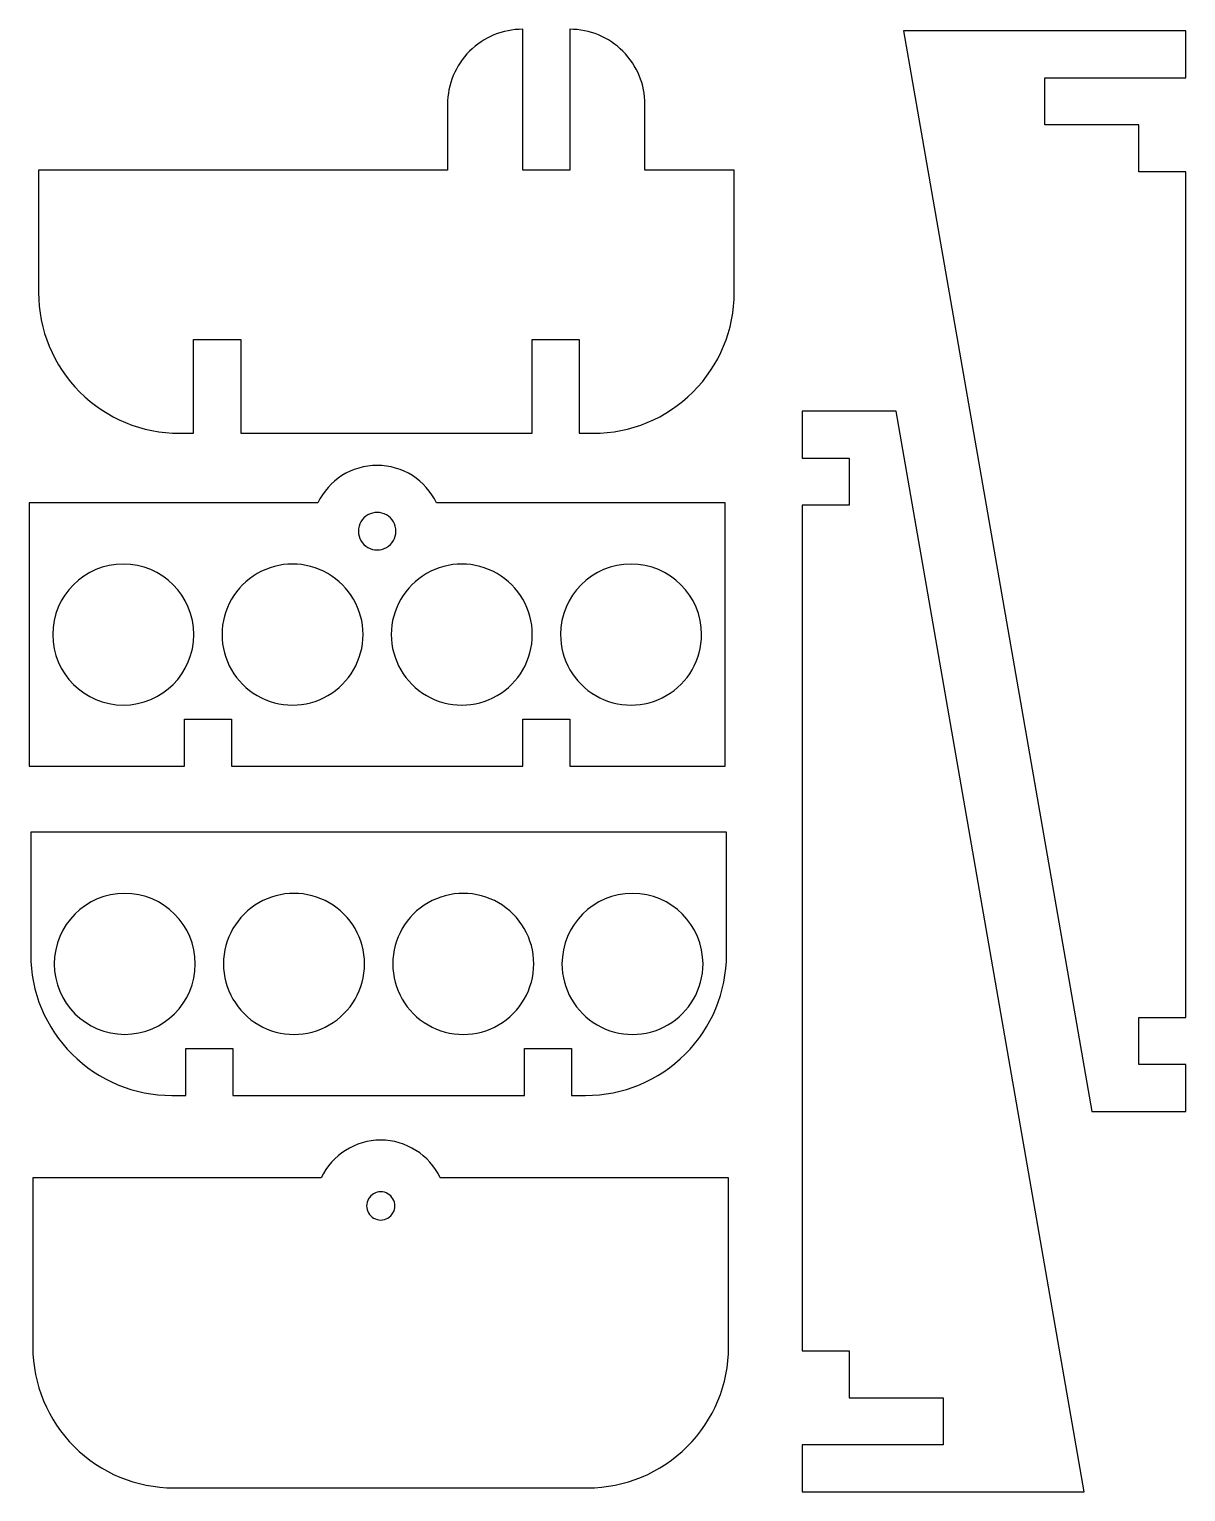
# Model space of a CAD drawing. Extents: x 2 to 125, y 3 to 159.
import ezdxf

# ---------------------------------------------------------------- set-up
doc = ezdxf.new("R2010")
doc.units = 0
doc.layers.add('Calque_1', color=7, linetype='CONTINUOUS')

msp = doc.modelspace()

# ---------------------------------------------------------------- linework, layer by layer
at = {"layer": 'Calque_1', "color": 7}
for p, q in [((54.8577, 143.609266), (54.8577, 158.609266)), ((59.8577, 158.609266), (59.8577, 143.609266)), ((125.368222, 158.447181), (95.368222, 158.447181)), ((95.368222, 158.447181), (115.368222, 43.447181)), ((125.368222, 153.447181), (125.368222, 158.447181)), ((110.368222, 148.447181), (110.368222, 153.447181)), ((110.368222, 153.447181), (125.368222, 153.447181)), ((46.8577, 150.609266), (46.8577, 143.609266)), ((67.8577, 143.609266), (67.8577, 150.609266)), ((120.368222, 148.447181), (110.368222, 148.447181)), ((120.368222, 143.447181), (120.368222, 148.447181)), ((3.3577, 143.609266), (3.3577, 130.609266)), ((46.8577, 143.609266), (3.3577, 143.609266)), ((59.8577, 143.609266), (54.8577, 143.609266)), ((77.3577, 143.609266), (67.8577, 143.609266)), ((77.3577, 130.609266), (77.3577, 143.609266)), ((125.368222, 143.447181), (120.368222, 143.447181)), ((125.368222, 53.447181), (125.368222, 143.447181)), ((19.8577, 115.609266), (19.8577, 125.609266)), ((19.8577, 125.609266), (24.8577, 125.609266)), ((24.8577, 125.609266), (24.8577, 115.609266)), ((55.8577, 115.609266), (55.8577, 125.609266)), ((55.8577, 125.609266), (60.8577, 125.609266)), ((60.8577, 125.609266), (60.8577, 115.609266)), ((94.580199, 117.976188), (84.580199, 117.976188)), ((84.580199, 117.976188), (84.580199, 112.976188)), ((114.580198, 2.976189), (94.580199, 117.976188)), ((18.3577, 115.609266), (19.8577, 115.609266)), ((24.8577, 115.609266), (55.8577, 115.609266)), ((60.8577, 115.609266), (62.3577, 115.609266)), ((84.580199, 112.976188), (89.580199, 112.976188)), ((89.580199, 112.976188), (89.580199, 107.976188)), ((33.049815, 108.19537), (2.374375, 108.19537)), ((2.374375, 108.19537), (2.374375, 80.19537)), ((76.374375, 108.19537), (45.69893, 108.19537)), ((76.374375, 80.19537), (76.374375, 108.19537)), ((89.580199, 107.976188), (84.580199, 107.976188)), ((84.580199, 107.976188), (84.580199, 17.976189)), ((41.374375, 105.19537), (41.374375, 105.19537)), ((19.874375, 94.19537), (19.874375, 94.19537)), ((37.874375, 94.19537), (37.874375, 94.19537)), ((55.874375, 94.19537), (55.874375, 94.19537)), ((73.874375, 94.19537), (73.874375, 94.19537)), ((18.874375, 80.19537), (18.874375, 85.19537)), ((18.874375, 85.19537), (23.874375, 85.19537)), ((23.874375, 85.19537), (23.874375, 80.19537)), ((54.874375, 80.19537), (54.874375, 85.19537)), ((54.874375, 85.19537), (59.874375, 85.19537)), ((59.874375, 85.19537), (59.874375, 80.19537)), ((2.374375, 80.19537), (18.874375, 80.19537)), ((23.874375, 80.19537), (54.874375, 80.19537)), ((59.874375, 80.19537), (76.374375, 80.19537)), ((2.530937, 73.14962), (2.530937, 60.14962)), ((76.530937, 73.14962), (2.530937, 73.14962)), ((76.530937, 60.14962), (76.530937, 73.14962)), ((20.030937, 59.14962), (20.030937, 59.14962)), ((38.030937, 59.14962), (38.030937, 59.14962)), ((56.030937, 59.14962), (56.030937, 59.14962)), ((74.030937, 59.14962), (74.030937, 59.14962)), ((120.368222, 48.447181), (120.368222, 53.447181)), ((120.368222, 53.447181), (125.368222, 53.447181)), ((19.030937, 45.14962), (19.030937, 50.14962)), ((19.030937, 50.14962), (24.030937, 50.14962)), ((24.030937, 50.14962), (24.030937, 45.14962)), ((55.030937, 45.14962), (55.030937, 50.14962)), ((55.030937, 50.14962), (60.030937, 50.14962)), ((60.030937, 50.14962), (60.030937, 45.14962)), ((125.368222, 48.447181), (120.368222, 48.447181)), ((125.368222, 43.447181), (125.368222, 48.447181)), ((17.530937, 45.14962), (19.030937, 45.14962)), ((24.030937, 45.14962), (55.030937, 45.14962)), ((115.368222, 43.447181), (125.368222, 43.447181)), ((33.427796, 36.39063), (2.752351, 36.39063)), ((76.752351, 36.39063), (46.076906, 36.39063)), ((76.752351, 18.39063), (76.752351, 36.39063)), ((41.252351, 33.39063), (41.252351, 33.39063)), ((84.580199, 17.976189), (89.580199, 17.976189)), ((89.580199, 17.976189), (89.580199, 12.976189)), ((89.580199, 12.976189), (99.580198, 12.976189)), ((99.580198, 12.976189), (99.580198, 7.976189)), ((99.580198, 7.976189), (84.580199, 7.976189)), ((84.580199, 7.976189), (84.580199, 2.976189)), ((17.752351, 3.39063), (61.752351, 3.39063)), ((84.580199, 2.976189), (114.580198, 2.976189))]:
    msp.add_line(p, q, dxfattribs=at)
for points in [[(54.8577, 158.609266), (52.735968, 158.609266), (50.701137, 157.766411), (49.200846, 156.26612)], [(65.514554, 156.26612), (64.014263, 157.766411), (61.979432, 158.609266), (59.8577, 158.609266)], [(49.200846, 156.26612), (47.700555, 154.765829), (46.8577, 152.730998), (46.8577, 150.609266)], [(67.8577, 150.609266), (67.8577, 152.730998), (67.014845, 154.765829), (65.514554, 156.26612)], [(3.3577, 130.609266), (3.3577, 126.631019), (4.938053, 122.81571), (7.751098, 120.002664)], [(72.964302, 120.002664), (75.777347, 122.81571), (77.3577, 126.631019), (77.3577, 130.609266)], [(7.751098, 120.002664), (10.564144, 117.189619), (14.379453, 115.609266), (18.3577, 115.609266)], [(62.3577, 115.609266), (66.335947, 115.609266), (70.151256, 117.189619), (72.964302, 120.002664)], [(39.374373, 112.195375), (36.670599, 112.195375), (34.208573, 110.638252), (33.049815, 108.19537)], [(45.69893, 108.19537), (44.540172, 110.638252), (42.078147, 112.195375), (39.374373, 112.195375)], [(38.374375, 106.927421), (37.755573, 106.570155), (37.374375, 105.909901), (37.374375, 105.19537)], [(40.374375, 106.927421), (39.755573, 107.284686), (38.993177, 107.284686), (38.374375, 106.927421)], [(41.374375, 105.19537), (41.374375, 105.909901), (40.993177, 106.570155), (40.374375, 106.927421)], [(37.374375, 105.19537), (37.374375, 104.480839), (37.755573, 103.820585), (38.374375, 103.463319)], [(40.374375, 103.463319), (40.993177, 103.820585), (41.374375, 104.480839), (41.374375, 105.19537)], [(38.374375, 103.463319), (38.993177, 103.106054), (39.755573, 103.106054), (40.374375, 103.463319)], [(12.374375, 101.69537), (8.232239, 101.69537), (4.874375, 98.337506), (4.874375, 94.19537)], [(19.874375, 94.19537), (19.874375, 98.337506), (16.516511, 101.69537), (12.374375, 101.69537)], [(34.124375, 100.690561), (31.803867, 102.030306), (28.944883, 102.030306), (26.624375, 100.690561)], [(52.124375, 100.690561), (49.803867, 102.030306), (46.944883, 102.030306), (44.624375, 100.690561)], [(66.374375, 101.69537), (62.232239, 101.69537), (58.874375, 98.337506), (58.874375, 94.19537)], [(73.874375, 94.19537), (73.874375, 98.337506), (70.516511, 101.69537), (66.374375, 101.69537)], [(26.624375, 100.690561), (24.303867, 99.350815), (22.874375, 96.874862), (22.874375, 94.19537)], [(37.874375, 94.19537), (37.874375, 96.874862), (36.444883, 99.350815), (34.124375, 100.690561)], [(44.624375, 100.690561), (42.303867, 99.350815), (40.874375, 96.874862), (40.874375, 94.19537)], [(55.874375, 94.19537), (55.874375, 96.874862), (54.444883, 99.350815), (52.124375, 100.690561)], [(4.874375, 94.19537), (4.874375, 90.053234), (8.232239, 86.69537), (12.374375, 86.69537)], [(12.374375, 86.69537), (16.516511, 86.69537), (19.874375, 90.053234), (19.874375, 94.19537)], [(22.874375, 94.19537), (22.874375, 91.515878), (24.303867, 89.039925), (26.624375, 87.700179)], [(34.124375, 87.700179), (36.444883, 89.039925), (37.874375, 91.515878), (37.874375, 94.19537)], [(40.874375, 94.19537), (40.874375, 91.515878), (42.303867, 89.039925), (44.624375, 87.700179)], [(52.124375, 87.700179), (54.444883, 89.039925), (55.874375, 91.515878), (55.874375, 94.19537)], [(58.874375, 94.19537), (58.874375, 91.515878), (60.303867, 89.039925), (62.624375, 87.700179)], [(70.124375, 87.700179), (72.444883, 89.039925), (73.874375, 91.515878), (73.874375, 94.19537)], [(26.624375, 87.700179), (28.944883, 86.360434), (31.803867, 86.360434), (34.124375, 87.700179)], [(44.624375, 87.700179), (46.944883, 86.360434), (49.803867, 86.360434), (52.124375, 87.700179)], [(62.624375, 87.700179), (64.944883, 86.360434), (67.803867, 86.360434), (70.124375, 87.700179)], [(34.280937, 65.644811), (31.960429, 66.984556), (29.101445, 66.984556), (26.780937, 65.644811)], [(52.280937, 65.644811), (49.960429, 66.984556), (47.101445, 66.984556), (44.780937, 65.644811)], [(12.530937, 66.64962), (8.388801, 66.64962), (5.030937, 63.291756), (5.030937, 59.14962)], [(20.030937, 59.14962), (20.030937, 63.291756), (16.673073, 66.64962), (12.530937, 66.64962)], [(26.780937, 65.644811), (24.460429, 64.305065), (23.030937, 61.829112), (23.030937, 59.14962)], [(38.030937, 59.14962), (38.030937, 61.829112), (36.601445, 64.305065), (34.280937, 65.644811)], [(44.780937, 65.644811), (42.460429, 64.305065), (41.030937, 61.829112), (41.030937, 59.14962)], [(56.030937, 59.14962), (56.030937, 61.829112), (54.601445, 64.305065), (52.280937, 65.644811)], [(66.530937, 66.64962), (62.388801, 66.64962), (59.030937, 63.291756), (59.030937, 59.14962)], [(74.030937, 59.14962), (74.030937, 63.291756), (70.673073, 66.64962), (66.530937, 66.64962)], [(2.530937, 60.14962), (2.530937, 56.171373), (4.11129, 52.356064), (6.924335, 49.543018)], [(5.030937, 59.14962), (5.030937, 55.007484), (8.388801, 51.64962), (12.530937, 51.64962)], [(12.530937, 51.64962), (16.673073, 51.64962), (20.030937, 55.007484), (20.030937, 59.14962)], [(23.030937, 59.14962), (23.030937, 56.470128), (24.460429, 53.994175), (26.780937, 52.654429)], [(34.280937, 52.654429), (36.601445, 53.994175), (38.030937, 56.470128), (38.030937, 59.14962)], [(41.030937, 59.14962), (41.030937, 56.470128), (42.460429, 53.994175), (44.780937, 52.654429)], [(52.280937, 52.654429), (54.601445, 53.994175), (56.030937, 56.470128), (56.030937, 59.14962)], [(59.030937, 59.14962), (59.030937, 56.470128), (60.460429, 53.994175), (62.780937, 52.654429)], [(70.280937, 52.654429), (72.601445, 53.994175), (74.030937, 56.470128), (74.030937, 59.14962)], [(72.137539, 49.543018), (74.950584, 52.356064), (76.530937, 56.171373), (76.530937, 60.14962)], [(26.780937, 52.654429), (29.101445, 51.314684), (31.960429, 51.314684), (34.280937, 52.654429)], [(44.780937, 52.654429), (47.101445, 51.314684), (49.960429, 51.314684), (52.280937, 52.654429)], [(62.780937, 52.654429), (65.101445, 51.314684), (67.960429, 51.314684), (70.280937, 52.654429)], [(6.924335, 49.543018), (9.737381, 46.729973), (13.55269, 45.14962), (17.530937, 45.14962)], [(61.530937, 45.14962), (65.509184, 45.14962), (69.324493, 46.729973), (72.137539, 49.543018)], [(60.030937, 45.14962), (60.030937, 45.14962), (61.530937, 45.14962), (61.530937, 45.14962)], [(39.752349, 40.390635), (37.048575, 40.390635), (34.586549, 38.833512), (33.427791, 36.39063)], [(46.076906, 36.39063), (44.918148, 38.833512), (42.456123, 40.390635), (39.752349, 40.390635)], [(2.752351, 36.39063), (2.752351, 36.39063), (2.752351, 18.39063), (2.752351, 18.39063)], [(39.002351, 34.689668), (38.538249, 34.421719), (38.252351, 33.926528), (38.252351, 33.39063)], [(40.502351, 34.689668), (40.038249, 34.957617), (39.466453, 34.957617), (39.002351, 34.689668)], [(41.252351, 33.39063), (41.252351, 33.926528), (40.966453, 34.421719), (40.502351, 34.689668)], [(38.252351, 33.39063), (38.252351, 32.854732), (38.538249, 32.359541), (39.002351, 32.091592)], [(40.502351, 32.091592), (40.966453, 32.359541), (41.252351, 32.854732), (41.252351, 33.39063)], [(39.002351, 32.091592), (39.466453, 31.823643), (40.038249, 31.823643), (40.502351, 32.091592)], [(2.752351, 18.39063), (2.752351, 14.412383), (4.332704, 10.597074), (7.145749, 7.784028)], [(72.358953, 7.784028), (75.171998, 10.597074), (76.752351, 14.412383), (76.752351, 18.39063)], [(7.145749, 7.784028), (9.958795, 4.970983), (13.774104, 3.39063), (17.752351, 3.39063)], [(61.752351, 3.39063), (65.730598, 3.39063), (69.545907, 4.970983), (72.358953, 7.784028)]]:
    msp.add_open_spline(points, degree=3, dxfattribs=at)

doc.saveas('drawing.dxf')
